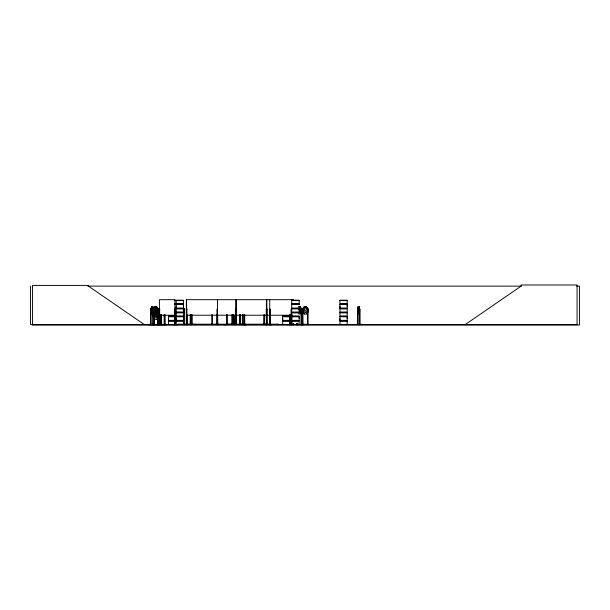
<?xml version="1.0" encoding="UTF-8"?>
<svg xmlns="http://www.w3.org/2000/svg" width="610" height="610" viewBox="0 0 610 610"><rect width="100%" height="100%" fill="white"/><g stroke="black" fill="none" stroke-linecap="round" stroke-linejoin="round"><path stroke-width="0.91" d="M175.794 320.357L168.528 320.357L168.535 318.572M183.518 320.357L176.244 320.357L176.252 318.572M176.244 308.126L176.244 304.558L183.518 304.558L183.511 308.126L176.244 308.126L176.252 306.342M183.511 306.342L183.511 304.558M289.933 320.357L282.659 320.357L282.666 318.572M299.182 318.572L299.182 316.781L291.923 316.781M339.945 320.357L339.945 316.781L347.22 316.781L347.212 320.357L339.945 320.357L339.953 318.572M339.945 308.126L339.945 304.558L347.22 304.558L347.212 308.126L339.945 308.126L339.953 306.342M347.212 318.572L347.212 316.781M347.212 306.342L347.212 304.558M233.538 324.375L246.387 324.673L243.001 324.596L242.986 324.108M357.719 309.003L357.788 324.673L357.826 324.108M359.496 324.673L359.496 308.942M150.99 309.003L150.922 324.673M154.887 306.708L154.025 310.978L155.184 312.442L156.335 312.442L157.479 310.978L156.618 306.708L154.864 306.708L153.217 308.927M301.226 309.041L301.149 324.673M153.697 309.003L153.674 324.673M154.574 314.539L155.42 312.633L154.49 310.764L155.733 312.251L156.732 310.734L156.023 312.617L157.098 314.539M187.506 324.383L194.628 324.383M286.921 324.665L307.531 324.268M354.921 324.383L362.553 324.383M152.187 307.028L151.806 309.133L152.187 311.169L152.98 310.215M298.801 306.639L300.25 306.639L298.801 314.036L300.25 314.036L301.538 311.55M156.915 324.627L167.026 324.634L148.169 324.673M156.923 324.375L166.995 324.383M148.138 324.627L156.389 324.627M148.146 324.383L156.381 324.383M155.519 312.457L154.963 314.562L155.519 316.605M154.475 314.386L154.932 314.501L155.71 312.976L156.503 314.539L157.098 314.371M271.663 324.375L264.999 324.375L271.694 324.673M271.656 324.627L264.984 324.627L264.969 324.192M358.268 306.639L357.498 309.133L357.529 324.673M358.276 306.708L357.765 309.133M358.954 314.036L359.748 309.11L358.954 306.639M359.748 311.573L359.015 314.036L358.207 314.036M154.955 312.145L154.086 316.415L155.245 317.879L156.404 317.879L157.54 316.415L156.686 312.145L158.386 314.562L158.47 317.009L156.686 319.472L154.894 319.472C152.485 317.543 152.485 314.005 154.894 312.076L156.709 312.076L158.386 314.562M153.628 309.102L153.064 309.133L153.003 324.673M302.972 309.072L302.408 309.133M178.486 324.627L178.6 324.108L178.661 324.673M186.5 324.108L186.477 324.673L186.561 299.685M211.746 324.596L211.769 324.108M233.165 324.596L233.226 324.108M233.973 324.611L233.813 314.745M235.628 324.352L235.681 299.685M153.567 310.978L152.79 312.442L152.004 312.442L151.211 310.978L151.806 306.708L150.624 309.133L150.548 324.673M156.099 316.605L156.686 315.644L156.099 312.457M154.864 306.639L153.072 309.11L153.102 324.673M154.864 314.036L153.072 311.573L154.887 309.11L155.458 307.028L156.038 307.028L156.625 310.215L156.038 311.169L154.894 310.215L154.894 309.133L156.678 309.11L158.432 311.573L158.432 314.043L156.648 316.506L154.864 316.506L153.102 314.043M153.194 314.562L154.925 312.076M156.618 314.036L158.432 311.573L156.648 314.036L154.833 314.036M156.618 316.445L158.432 314.043M156.656 319.411L158.47 317.009M176.229 312.297L183.526 312.48M183.526 324.52L168.482 324.642M168.467 324.566L168.535 321.073L175.794 321.073M183.412 312.808L184.388 311.573L184.388 309.11L183.412 307.875M306.212 313.975L308.126 311.55L308.195 309.11L306.243 306.639L304.268 306.639L302.324 309.11L302.263 324.634M308.195 311.573L306.243 314.036L304.268 314.036L302.324 311.573M465.079 324.673L521.077 286.136L521.077 285L577.068 285L577.068 324.673L30.5 324.673L30.5 286.136M159.027 324.634L159.088 309.11M291.9 324.528L291.809 314.615M302.926 309.125L302.995 324.673M183.801 309.102L184.311 309.133L184.25 324.673M307.608 309.102L308.119 309.133L308.058 324.673M87.748 286.136L521.367 286.136M576.641 286.136L579.5 286.136L579.5 325L32.467 325L32.467 285.404L88.465 285.404L88.465 286.136L144.456 324.673M293.532 299.685L186.37 299.685L186.286 324.673M174.719 300.242L175.802 300.25M176.237 300.25L183.526 300.25M291.915 300.25L299.197 300.25M339.938 300.25L347.227 300.25M174.734 300.379L175.802 300.387M183.526 300.379L176.237 300.387L176.252 303.841L183.518 303.841L183.518 300.394M291.915 300.379L299.197 300.387L299.182 303.841L291.923 303.841M174.719 300.608L175.787 300.608M176.252 300.608L183.511 300.608M291.931 300.608L299.182 300.608M339.953 300.608L347.212 300.608M174.727 303.841L175.794 303.841M174.765 304.085L175.848 304.085M176.191 304.085L183.572 304.085M291.87 304.085L299.243 304.085M339.892 304.085L347.273 304.085M174.765 304.306L175.848 304.306M176.191 304.306L183.572 304.306M291.87 304.306L299.243 304.306M339.892 304.306L347.273 304.306M174.727 304.558L175.794 304.558M291.923 304.558L299.19 304.558M154.833 306.639L156.648 306.639M358.207 306.639L359.015 306.639M151.753 306.708L152.98 306.708L153.567 309.133M298.816 306.708L300.227 306.708L301.538 309.133L301.569 324.673M306.212 306.708L304.306 306.708L303.345 309.133L303.345 310.978L304.626 312.442L305.9 312.442L307.165 310.978L307.165 309.133L306.212 306.708L308.126 309.133M359 306.708L358.222 306.708L357.856 309.133L358.344 312.442L358.825 312.442L359.298 310.978L358.939 306.708M152.142 307.028L152.584 307.028L152.98 309.133M358.756 307.028C356.98 311.062 359.786 313.098 358.695 307.028M174.727 308.126L175.794 308.126M291.923 308.126L299.19 308.126M174.765 308.378L175.848 308.378M176.191 308.378L183.572 308.378M291.87 308.378L299.243 308.378M339.892 308.378L347.273 308.378M174.765 308.599L175.848 308.599M176.191 308.599L183.572 308.599M291.87 308.599L299.243 308.599M339.892 308.599L347.273 308.599M174.727 308.851L175.794 308.851M183.518 308.851L176.244 308.851L176.244 312.289L183.526 312.297M291.923 308.851L299.19 308.851M153.644 308.942L153.537 314.615M301.21 308.919L301.706 309.133L301.752 324.673M359.45 308.912L359.908 309.133L359.93 324.673M150.929 309.102L150.426 309.133M301.584 309.11L300.204 306.639M359.687 309.11L359.687 324.673M156.648 309.171L154.887 309.171L154.025 311.596L154.025 313.448L155.184 314.912L156.335 314.912L157.479 313.448L156.618 309.171M158.348 309.133L157.746 309.133L157.746 314.615M159.164 309.133L159.843 309.133M186.37 309.133L187.087 309.133M217.465 309.133L216.931 309.133L217 324.673L217.129 314.745M235.681 309.133L236.207 309.133L236.268 324.673M236.55 309.133L236.352 324.673M267.066 309.133L266.242 309.133L266.311 324.673M291.725 309.133L291.206 309.133L291.168 324.673M150.54 311.573L151.806 313.975M153.072 311.573L154.887 313.975M357.475 311.573L358.268 314.036M175.787 312.198L174.719 312.198L175.802 312.289M176.252 312.198L183.511 312.198M291.931 312.198L299.182 312.198M339.953 312.198L347.212 312.198L347.22 308.851L339.945 308.851L339.945 312.289L347.227 312.289M299.197 312.297L291.847 312.389L299.96 312.442L300.852 310.978L300.181 306.708M174.719 312.442L175.802 312.442M339.938 312.48L347.227 312.442M174.734 312.61L175.802 312.625M183.526 312.602L176.237 312.625L176.252 316.064L183.518 316.064M291.915 312.625L299.197 312.625M174.719 312.831L175.787 312.831M176.252 312.831L183.511 312.831M291.931 312.831L299.182 312.831M339.953 312.831L347.212 312.831M159.401 315.233L174.948 315.233M186.37 315.233L292.609 315.233M168.528 316.064L175.794 316.064M282.659 316.064L289.933 316.064M291.923 316.064L299.19 316.064M168.474 316.315L175.848 316.315M176.191 316.315L183.572 316.315M282.613 316.315L289.986 316.315M291.87 316.315L299.243 316.315M339.892 316.315L347.273 316.315M156.648 316.445L154.887 316.445L153.186 314.02L151.737 314.036L150.578 311.55M168.474 316.537L175.848 316.537M176.191 316.537L183.572 316.537M282.613 316.537L289.986 316.537M291.87 316.537L299.243 316.537M339.892 316.537L347.273 316.537M175.794 316.781L168.528 316.781L168.528 320.357M183.518 316.781L176.244 316.781L176.244 320.357M289.933 316.781L282.659 316.781L282.659 320.357M291.923 320.357L299.19 320.357L299.19 316.781M168.474 320.601L175.848 320.601M176.191 320.601L183.572 320.601M282.613 320.601L289.986 320.601M291.87 320.601L299.243 320.601M339.892 320.601L347.273 320.601M168.474 320.822L175.848 320.822M176.191 320.822L183.572 320.822M282.613 320.822L289.986 320.822M291.87 320.822L299.243 320.822M339.892 320.822L347.273 320.822M183.518 321.073L176.244 321.073L176.229 324.665M289.933 321.073L282.659 321.073L282.659 324.52L303.788 324.634L282.666 324.421M291.923 321.073L299.19 321.073L299.144 324.383M234.911 324.085L234.27 324.085L234.27 324.65M240.096 324.085L239.448 324.085L239.448 324.65M153.003 324.108L154.147 324.108L154.109 324.673L154.101 318.275M157.693 324.108L158.364 324.108M159.103 324.108L159.896 324.108M161.528 324.108L160.948 324.108L160.956 324.673L160.994 314.615M164.212 324.108L164.936 324.108L164.936 324.673L164.875 314.615M174.635 324.108L175.169 324.108M183.724 324.108L184.373 324.108L184.373 324.673M291.153 324.108L291.854 324.108M301.142 324.108L301.759 324.108M302.346 324.108L302.995 324.108M307.531 324.108L308.18 324.108L308.18 324.673M357.521 324.108L357.994 324.108M359.473 324.108L359.953 324.108M183.724 324.268L179.188 324.268L179.188 324.673M227.271 324.268L231.808 324.268M168.535 324.421L183.511 324.421M243.054 324.36L246.417 324.383M339.953 324.421L347.212 324.421M217.465 299.685L217.503 324.673L217.518 324.108M217.739 324.596L217.656 314.745M264.511 324.627L264.435 324.108M267.111 324.634L267.111 324.108M232.532 324.634L232.395 314.615M184.662 324.634L184.716 324.192L278.282 324.192L278.282 324.673M159.835 324.634L159.843 314.745M159.614 324.627L159.667 309.133M289.826 324.634L289.796 324.108M289.651 324.627L290.108 324.108L290.101 324.673L290.063 314.615M177.624 324.634L172.554 324.673M302.392 311.55L304.306 313.975M183.366 307.92L184.319 309.133M156.618 306.639L158.409 309.11L158.364 324.673M154.162 309.133L152.95 306.639L151.737 306.639L150.54 309.11L150.441 324.673L150.388 324.108L150.96 324.108L150.952 324.673M294.043 324.596L293.974 324.108M359.786 324.108L359.763 324.673M357.948 311.87L357.971 324.673M357.681 324.108L357.681 324.673M307.654 324.108L307.654 324.673M307.554 308.927L307.531 324.673M302.873 324.108L302.873 324.673M302.469 324.108L302.469 324.673M301.477 324.108L301.401 324.673M301.332 309.133L301.287 324.673M298.023 324.108L298.061 324.673M297.878 324.108L297.924 324.673M297.794 324.108L297.81 324.673M297.642 324.108L297.71 324.673M297.505 324.108L297.527 324.673M297.078 324.108L297.139 324.673M296.956 324.108L297.001 324.673M296.895 324.108L296.872 324.673M296.788 324.108L296.727 324.673L296.612 324.108M296.445 324.108L296.536 324.673M296.361 324.108L296.407 324.673M296.292 324.268L296.292 324.673M296.155 324.108L296.102 324.673M293.791 324.108L293.829 324.673L293.677 324.108M293.54 324.108L293.532 324.673M293.41 324.108L293.456 324.673M293.265 324.108L293.311 324.673M293.204 324.108L293.151 324.673M293.013 324.108L293.029 324.673M291.725 299.685L291.611 324.673M291.58 309.133L291.572 324.673M291.443 314.615L291.42 324.673M291.351 309.133L291.305 324.673M289.872 314.615L289.895 324.673M277.298 324.192L277.337 324.673M270.146 324.108L270.146 324.673L270.108 309.133L269.589 309.133L269.612 324.673M269.963 309.133L270.001 324.673M269.803 324.108L269.818 324.673M269.734 299.685L269.696 324.673M266.959 309.133L267.012 324.673L266.89 324.108M266.776 299.685L266.814 324.673M266.608 299.685L266.669 324.673M266.509 309.133L266.539 324.673M266.189 324.108L266.189 324.673M265.685 324.192L265.685 324.673M264.374 314.745L264.313 324.673M264.168 324.192L264.168 324.673M263.909 324.108L263.909 324.673M263.848 314.745L263.787 324.673M244.762 324.108L244.762 324.673L244.717 314.615M244.511 324.108L244.534 324.673M244.366 324.108L244.351 324.673M244.282 314.615L244.236 324.673M244.168 314.615L244.122 324.673M242.925 314.745L242.925 324.673M242.452 324.108L242.46 324.673M242.391 314.745L242.33 324.673M242.025 324.192L242.025 324.673M241.225 324.192L241.225 324.673M240.531 324.108L240.531 324.673M240.477 314.615L240.416 324.673L240.363 314.615M240.05 314.615L240.134 324.673M239.936 314.615L239.966 324.673M239.882 324.108L239.882 324.673M239.509 315.507L239.57 324.65M236.611 324.108L236.581 324.673L236.55 299.685M236.146 324.108L236.146 324.673M235.742 324.108L235.742 324.673M235.391 324.192L235.391 324.673M235.17 324.192L235.17 324.673M234.858 315.507L234.911 324.65M234.797 324.085L234.797 324.65M234.331 315.507L234.385 324.65M233.752 324.108L233.752 324.673M233.279 314.745L233.287 324.673M232.334 324.108L232.334 324.673M231.93 324.108L231.93 324.673M231.869 314.615L231.808 324.673M227.21 314.615L227.271 324.673M227.149 324.108L227.149 324.673M226.684 314.615L226.745 324.673M226.623 324.108L226.623 324.673M226.157 324.673L223.733 324.673M218.494 324.192L218.494 324.673M218.212 324.192L218.212 324.673M217.358 324.192L217.358 324.673M217.19 324.108L217.19 324.673M216.878 324.108L216.878 324.673M215.955 324.192L215.955 324.673M212.356 314.745L212.417 324.673M212.295 324.108L212.295 324.673M211.83 314.745L211.891 324.673M195.413 324.192L195.413 324.673M194.43 324.192L194.43 324.673M191.875 314.615L191.921 324.673M191.746 314.615L191.731 324.673M191.685 314.615L191.685 324.673M191.548 314.615L191.532 324.673M190.579 314.615L190.594 324.673M190.526 324.108L190.495 324.673M190.389 314.615L190.404 324.673M190.251 314.615L190.236 324.673M187.819 324.192L187.819 324.673M187.613 324.192L187.613 324.673M187.148 324.108L187.148 324.673M187.087 314.745L187.087 324.673M186.896 309.133L186.957 324.673M186.835 324.108L186.835 324.673M185.699 324.192L185.699 324.673M183.747 308.927L183.724 324.673M183.358 309.133L183.358 310.978M179.126 324.108L179.065 324.673M175.146 324.673L175.123 309.133L174.681 309.133L174.651 324.673M174.948 324.673L174.948 299.685L159.401 299.685L159.408 324.673M174.856 309.133L174.826 324.673M164.746 314.615L164.73 324.673M164.593 314.615L164.631 324.673M164.418 314.615L164.502 324.673M164.349 314.615L164.38 324.673M164.258 314.615L164.22 324.673M161.482 314.615L161.52 324.673M161.368 324.108L161.368 324.673M161.33 314.615L161.261 324.673M161.154 314.615L161.154 324.673M159.698 324.108L159.751 324.673M159.546 324.108L159.568 324.673M159.225 324.108L159.225 324.673M158.226 309.133L158.226 314.615M158.226 316.445L158.28 324.673M158.142 324.108L158.158 324.673M157.83 308.927L157.792 324.673M157.746 316.445L157.784 324.673M153.941 318.275L153.857 324.673M153.781 318.275L153.743 324.673M153.537 316.445L153.583 324.673M153.453 324.108L153.468 324.673M153.224 324.108L153.224 324.673M150.754 309.133L150.792 324.673M299.266 307.028L298.824 310.215L299.723 311.169L300.181 309.133L299.723 307.028L299.266 307.028M155.458 309.491L154.894 312.678L156.038 313.639L156.625 311.596L156.038 309.491L155.458 309.491M304.931 307.028L304.314 310.215L304.931 311.169L305.572 311.169L306.22 309.133L305.572 307.028L304.931 307.028M347.227 300.379L339.938 300.387L339.953 303.841L347.22 303.841L347.22 300.394M347.227 312.602L339.938 312.61L339.953 316.064L347.22 316.064L347.22 312.625M347.22 321.073L339.945 321.073L339.945 324.52L347.227 324.52L347.212 321.073M292.93 324.673L292.914 324.108L292.853 324.673"/></g></svg>
